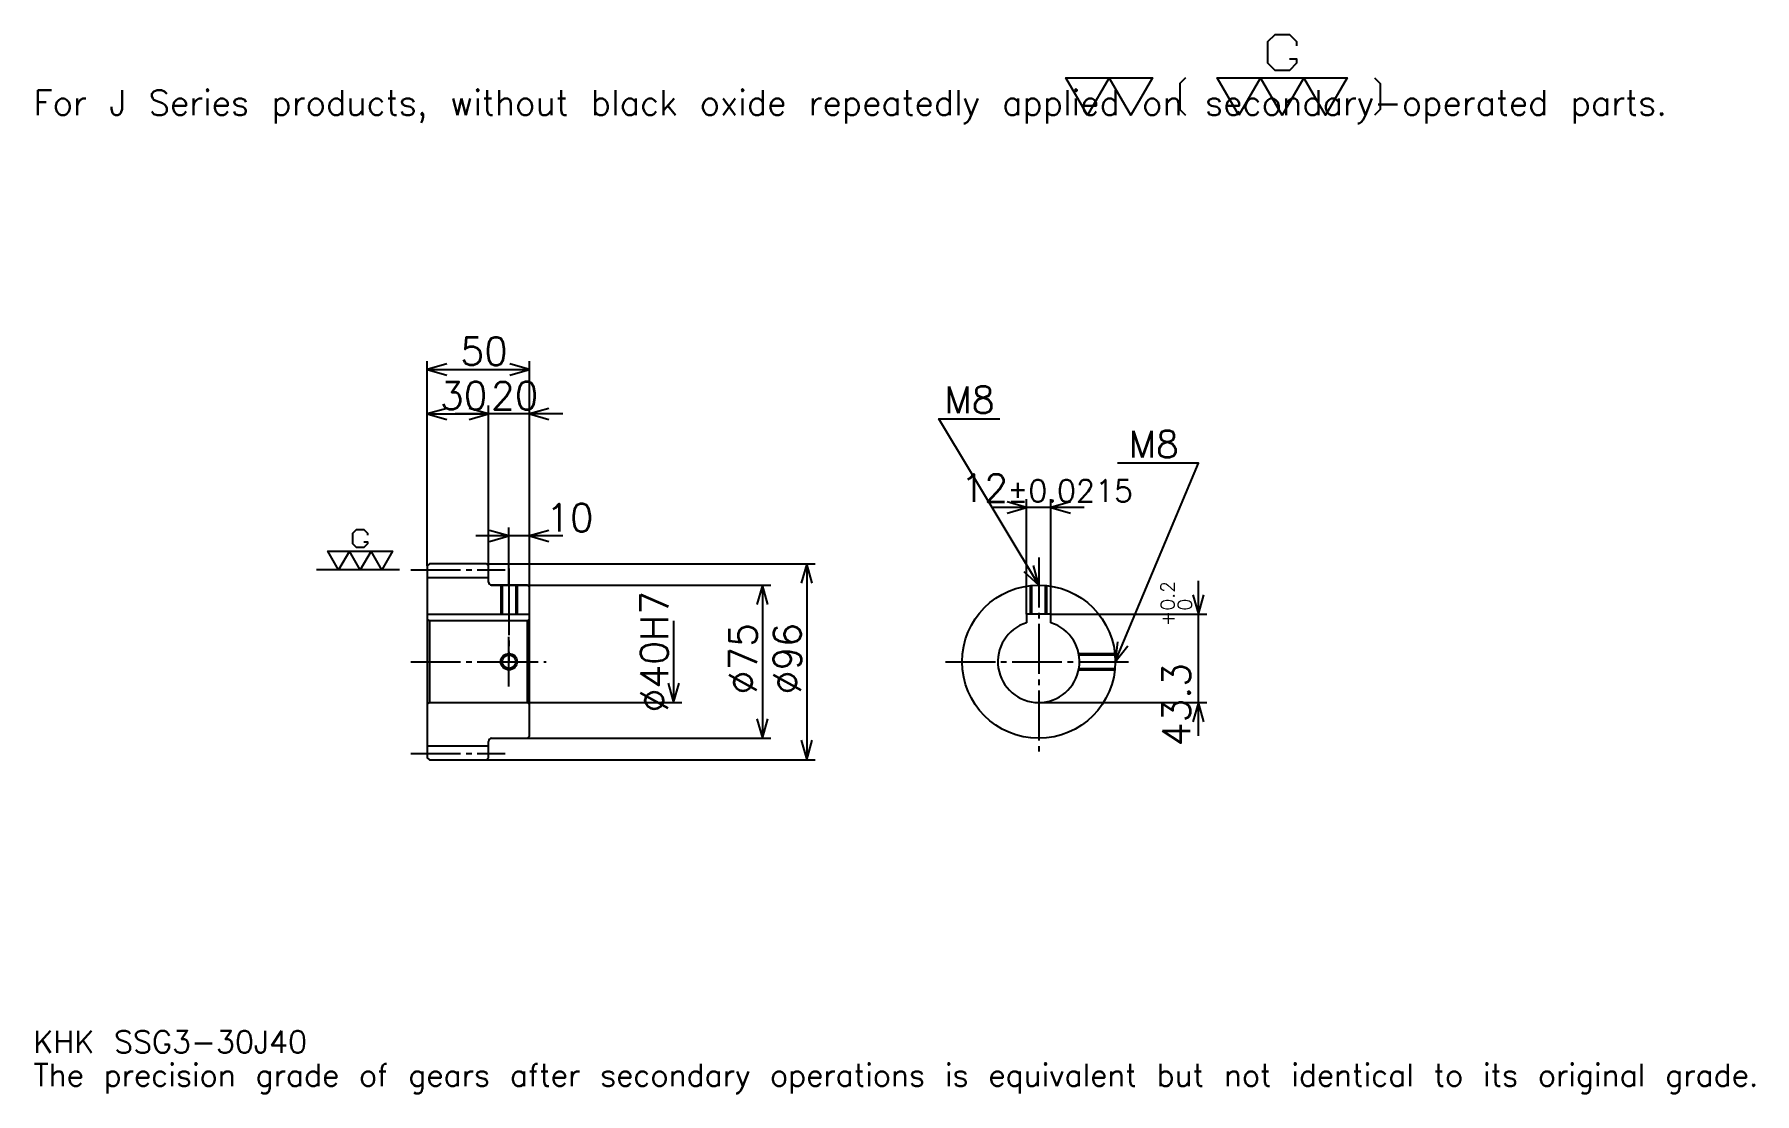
# Model space of a CAD drawing. Extents: x 28 to 870, y 10 to 529.
import ezdxf

# ---------------------------------------------------------------- set-up
doc = ezdxf.new("R2010")
doc.units = 0
doc.linetypes.add('DASHDOT', pattern=[32.608695, 24.456522, -2.717391, 2.717391, -2.717391])
doc.layers.get('0').update_dxf_attribs({"linetype": 'CONTINUOUS'})
doc.layers.add('DASHDOT', color=6, linetype='DASHDOT')
doc.styles.add('KANJI', font='TXT', dxfattribs={"bigfont": 'BIGFONT'})

msp = doc.modelspace()

# ---------------------------------------------------------------- linework, layer by layer
at = {"color": 5}
for p, q in [((220.108688, 269.467407), (220.108688, 368.652161)), ((220.108688, 364.576111), (270.108704, 364.576111)), ((270.108704, 269.467407), (270.108704, 368.652161)), ((250.108688, 269.467407), (250.108688, 346.913055)), ((220.108688, 342.836975), (250.108688, 342.836975)), ((286.413025, 342.836975), (233.804337, 342.836975)), ((541.869568, 297.010864), (497.260864, 297.010864)), ((513.565186, 244.767395), (513.565186, 301.086945)), ((525.565186, 244.767395), (525.565186, 301.086945)), ((260.108704, 269.467407), (260.108704, 287.130432)), ((286.413025, 283.054352), (243.804337, 283.054352)), ((220.108688, 268.467407), (220.108688, 269.467407)), ((249.108688, 269.467407), (270.108704, 269.467407)), ((250.108688, 268.467407), (250.108688, 269.467407)), ((260.108704, 258.967407), (260.108704, 269.467407)), ((260.108704, 258.967407), (260.108704, 269.467407)), ((270.108704, 269.467407), (410.054321, 269.467407)), ((270.108704, 257.967407), (270.108704, 269.467407)), ((405.978271, 269.467407), (405.978271, 173.467392)), ((251.608688, 258.967407), (270.108704, 258.967407)), ((270.108704, 258.967407), (388.315186, 258.967407)), ((384.239136, 258.967407), (384.239136, 183.967392)), ((597.82605, 185.16304), (597.82605, 261.071747)), ((525.565186, 244.767395), (601.902161, 244.767395)), ((340.760864, 241.467392), (340.760864, 201.467392)), ((270.108704, 201.467392), (344.836945, 201.467392)), ((519.565186, 201.467392), (601.902161, 201.467392)), ((251.608688, 183.967392), (270.108704, 183.967392)), ((270.108704, 183.967392), (388.315186, 183.967392)), ((249.108688, 173.467392), (270.108704, 173.467392)), ((270.108704, 173.467392), (410.054321, 173.467392))]:
    msp.add_line(p, q, dxfattribs=at)
at = {"color": 7}
msp.add_line((206.521729, 266.467407), (165.760864, 266.467407), dxfattribs=at)
at = {"color": 4}
for p, q in [((220.108688, 262.717407), (250.108688, 262.717407)), ((220.108688, 244.767395), (270.108704, 244.767395)), ((221.108688, 241.467392), (221.108688, 201.467392)), ((269.108704, 241.467392), (270.108704, 242.467392)), ((269.108704, 201.467392), (270.108704, 200.467392)), ((220.108688, 180.217392), (250.108688, 180.217392))]:
    msp.add_line(p, q, dxfattribs=at)
at = {"color": 7}
for points in [[(642.391296, 516.684753), (645.92395, 516.684753), (645.92395, 514.565186), (642.391296, 511.032593), (635.326111, 511.032593), (631.793518, 514.565186), (631.793518, 525.163025), (635.326111, 528.695679), (642.391296, 528.695679), (645.92395, 525.163025), (645.92395, 523.043457)], [(543.478271, 489.130432), (532.880432, 507.5), (575.271729, 507.5), (564.67395, 489.130432), (554.076111, 507.5), (543.478271, 489.130432)], [(591.521729, 507.5), (588.695679, 504.67392), (588.695679, 491.956512), (591.521729, 489.130432)], [(617.663086, 489.130432), (607.065247, 507.5), (670.652161, 507.5), (660.054382, 489.130432), (649.456543, 507.5), (638.858704, 489.130432), (628.260864, 507.5), (617.663086, 489.130432)], [(684.076111, 507.5), (686.902222, 504.67392), (686.902222, 491.956512), (684.076111, 489.130432)], [(188.994568, 280.244568), (190.760864, 280.244568), (190.760864, 279.184784), (188.994568, 277.418488), (185.461945, 277.418488), (183.695648, 279.184784), (183.695648, 284.483704), (185.461945, 286.25), (188.994568, 286.25), (190.760864, 284.483704), (190.760864, 283.42392)], [(176.630432, 266.467407), (171.331512, 275.652161), (203.125, 275.652161), (197.82608, 266.467407), (192.527161, 275.652161), (187.228256, 266.467407), (181.929337, 275.652161), (176.630432, 266.467407)]]:
    msp.add_lwpolyline(points, dxfattribs=at)
at = {"color": 5}
for points in [[(229.619553, 367.293488), (220.108688, 364.576111), (229.619553, 361.858704)], [(260.597809, 361.858704), (270.108704, 364.576111), (260.597809, 367.293488)], [(229.619553, 345.554352), (220.108688, 342.836975), (229.619553, 340.119568)], [(240.597824, 340.119568), (250.108688, 342.836975), (240.597824, 345.554352)], [(240.597824, 340.119568), (250.108688, 342.836975), (240.597824, 345.554352)], [(279.619568, 345.554352), (270.108704, 342.836975), (279.619568, 340.119568)], [(519.565186, 258.967407), (470.652161, 340.489136), (500.543457, 340.489136)], [(557.065186, 221.467392), (597.82605, 318.75), (558.152161, 318.75)], [(504.054321, 294.293457), (513.565186, 297.010864), (504.054321, 299.728271)], [(535.07605, 299.728271), (525.565186, 297.010864), (535.07605, 294.293457)], [(250.597824, 280.336945), (260.108704, 283.054352), (250.597824, 285.771729)], [(279.619568, 285.771729), (270.108704, 283.054352), (279.619568, 280.336945)], [(408.695648, 259.956512), (405.978271, 269.467407), (403.260864, 259.956512)], [(512.341736, 265.724792), (519.565186, 258.967407), (517.002014, 268.520996)], [(386.956512, 249.456528), (384.239136, 258.967407), (381.521729, 249.456528)], [(595.108704, 254.278259), (597.82605, 244.767395), (600.543457, 254.278259)], [(558.234314, 231.289505), (557.065186, 221.467392), (563.246887, 229.18927)], [(338.043457, 210.978256), (340.760864, 201.467392), (343.478271, 210.978256)], [(600.543457, 191.956528), (597.82605, 201.467392), (595.108704, 191.956528)], [(381.521729, 193.478256), (384.239136, 183.967392), (386.956512, 193.478256)], [(403.260864, 182.978271), (405.978271, 173.467392), (408.695648, 182.978271)]]:
    msp.add_lwpolyline(points, dxfattribs=at)
at = {"color": 4}
for points in [[(250.108688, 260.467407), (250.108688, 268.467407), (249.108688, 269.467407), (221.108688, 269.467407), (220.108688, 268.467407), (220.108688, 200.467392)], [(251.608688, 183.967392), (269.108704, 183.967392), (270.108704, 184.967392), (270.108704, 257.967407), (269.108704, 258.967407), (251.608688, 258.967407)], [(256.108704, 258.967407), (256.108704, 244.767395)], [(256.783691, 258.967407), (256.783691, 244.767395)], [(263.433685, 258.967407), (263.433685, 244.767395)], [(264.108704, 258.967407), (264.108704, 244.767395)], [(515.565186, 244.767395), (515.565186, 258.753448)], [(516.240173, 244.767395), (516.240173, 258.819702)], [(522.890198, 244.767395), (522.890198, 258.819702)], [(523.565186, 244.767395), (523.565186, 258.753448)], [(525.565186, 240.546173), (525.565186, 244.767395), (513.565186, 244.767395), (513.565186, 240.546173)], [(220.108688, 200.467392), (221.108688, 201.467392), (269.108704, 201.467392), (269.108704, 241.467392), (221.108688, 241.467392), (220.108688, 242.467392)], [(539.161133, 225.467392), (556.851257, 225.467392)], [(539.286865, 224.792389), (556.91748, 224.792389)], [(539.161133, 217.467392), (556.851257, 217.467392)], [(539.286865, 218.142395), (556.91748, 218.142395)], [(220.108688, 200.467392), (220.108688, 174.467392), (221.108688, 173.467392), (249.108688, 173.467392), (250.108688, 174.467392), (250.108688, 182.467392)]]:
    msp.add_lwpolyline(points, dxfattribs=at)
for centre, radius in [((519.565186, 221.467392), 37.5), ((260.108704, 221.467392), 3.325)]:
    msp.add_circle(centre, radius, dxfattribs=at)
at = {"color": 7}
msp.add_circle((260.108704, 221.467392), 4, dxfattribs=at)
at = {"color": 4}
for centre, radius, start, end in [((251.608688, 260.467407), 1.5, 180, 270), ((519.565186, 221.467392), 20, 107.457602748, 72.542397252), ((251.608688, 182.467392), 1.5, 90, 180)]:
    msp.add_arc(centre, radius, start, end, dxfattribs=at)
at = {"layer": 'DASHDOT', "color": 7}
for p, q in [((519.565186, 272.554352), (519.565186, 175.815216)), ((211.956512, 266.467407), (258.260864, 266.467407)), ((260.108704, 258.967407), (260.108704, 221.467392)), ((211.956512, 221.467392), (278.260864, 221.467392)), ((473.913025, 221.467392), (565.217407, 221.467392)), ((211.956512, 176.467392), (258.260864, 176.467392))]:
    msp.add_line(p, q, dxfattribs=at)
for points in [[(260.108704, 267.119568), (260.108704, 236.615219)], [(260.108704, 209.315216), (260.108704, 233.619568)], [(247.956512, 221.467392), (272.260864, 221.467392)]]:
    msp.add_lwpolyline(points, dxfattribs=at)

# ---------------------------------------------------------------- texts
at = {"color": 7, "style": 'KANJI'}
for s, height, p in [('For J Series products, without black oxide repeatedly applied on secondary-operated parts.', 12.228261, (27.173914, 489.130432)), ('50', 13.586957, (236.277161, 366.75)), ('30', 13.586957, (226.277161, 345.010864)), ('20', 13.586957, (251.277161, 345.010864)), ('M8', 13.043479, (473.369568, 343.206512)), ('M8', 13.043479, (563.586975, 321.467407)), ('12', 13.586957, (481.328796, 299.728271)), ('%%p0.0215', 10.869565, (504.289124, 299.728271)), ('10', 13.586957, (278.260864, 285.228271)), ('KHK SSG3-30J40', 10.869565, (27.173914, 29.891304)), ('The precision grade of gears after secondary operations is equivalent but not identical to its original grade.', 10.869565, (27.173914, 13.586957))]:
    msp.add_text(s, height=height, dxfattribs=at).set_placement(p)
for s, height, p in [('%%c40H7', 13.586957, (338.043457, 196.671204)), ('0.2', 6.793478, (586.141296, 246.464539)), ('+', 6.793478, (586.141296, 238.855835)), ('0', 6.793478, (594.565186, 246.464539)), ('%%c75', 13.586957, (381.521729, 205.502716)), ('%%c96', 13.586957, (403.260864, 205.502716)), ('43.3', 13.586957, (593.75, 180.046112))]:
    msp.add_text(s, height=height, rotation=90, dxfattribs=at).set_placement(p)

doc.saveas('drawing.dxf')
